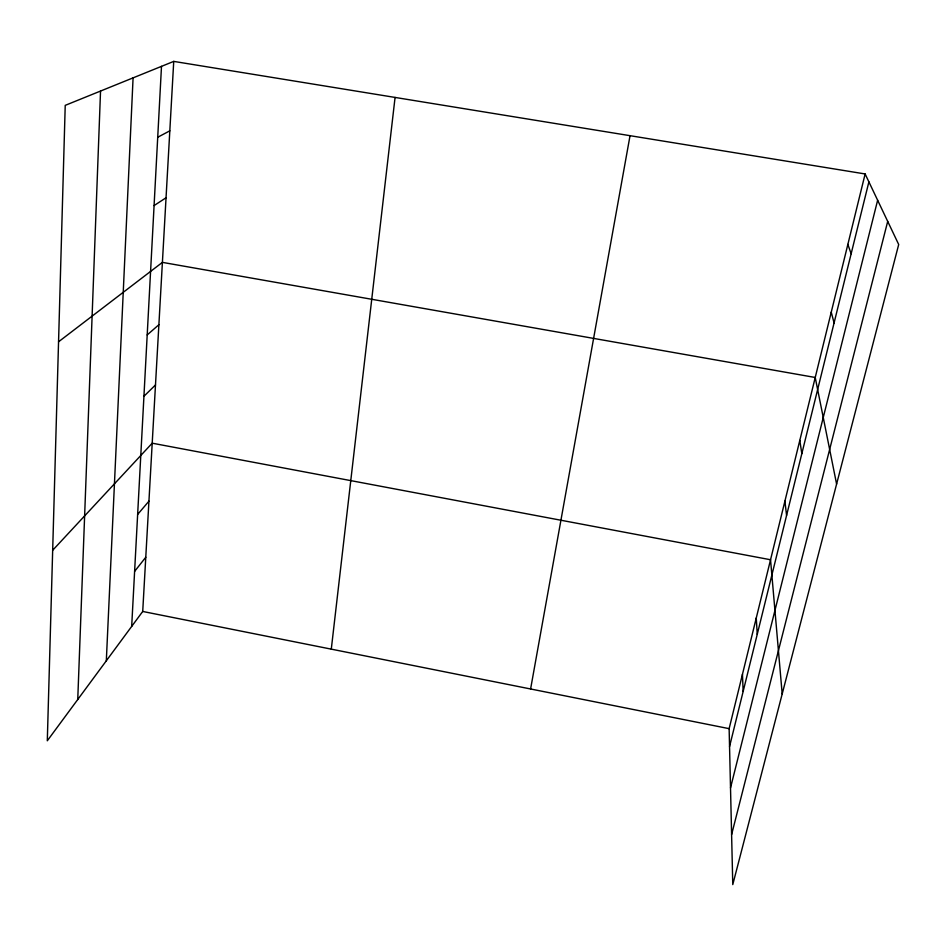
<?xml version="1.0" encoding="UTF-8"?>
<svg xmlns="http://www.w3.org/2000/svg" width="946" height="946" viewBox="0 0 946 946"><rect width="100%" height="100%" fill="white"/><g stroke="black" fill="none" stroke-linecap="round" stroke-linejoin="round"><path stroke-width="1.42" d="M77.749 699.52L100.536 91.053M106.319 660.793L133.079 77.868M131.683 626.429L161.494 66.362M173.733 61.395L65.227 105.361L47.3 740.777L142.716 611.459L173.733 61.395L865.129 173.958L898.7 244.506L732.772 884.605L729.13 728.657L865.129 173.958M331.289 649.145L395.073 97.438M530.6 688.984L630.036 135.692M729.543 746.595L868.889 181.857M730.513 787.9L877.64 200.233M731.601 834.609L887.703 221.399M134.616 571.384L145.779 557.241M137.643 514.435L148.936 501.179M52.68 550.276L152.211 443.189L770.541 559.748L782.188 693.95M143.934 396.256L155.487 384.963M147.198 334.931L158.893 324.726M58.557 341.79L162.405 262.373L815.227 377.478L836.595 484.08M154.092 205.566L166.047 197.773M157.722 137.253L169.819 130.832M142.716 611.459L729.13 728.657M847.864 244.387L851.14 253.776M831.25 312.18L834.076 322.953M799.796 440.422L801.83 453.642M784.908 501.144L786.575 515.452M756.256 618.034L757.249 634.293M742.456 674.297L743.154 691.431"/></g></svg>
